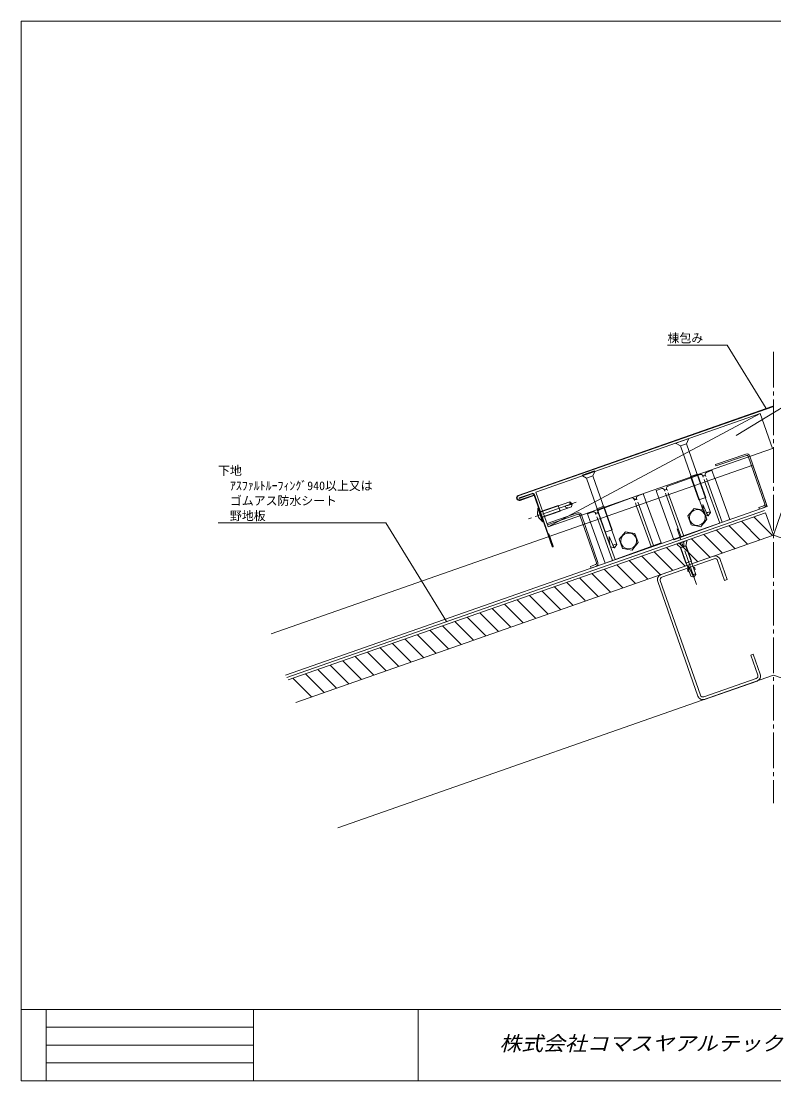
# Model space of a CAD drawing. Units: millimetres, scale not verified. Extents: x -567 to 1804, y -2125 to 401.
# Drawn here: x 670 to 1239, y -1263 to -461 of the extents above; entities that cross this region are included whole.
import ezdxf
from ezdxf.enums import TextEntityAlignment as Align

# ---------------------------------------------------------------- set-up
doc = ezdxf.new("R2010")
doc.units = ezdxf.units.MM
doc.header["$LTSCALE"] = 3
doc.linetypes.add('CHAIN2', pattern=[12, 9, -1, 1, -1])
doc.linetypes.add('DASHED1', pattern=[1.8, 1.2, -0.6])
doc.layers.add('0-0_0', color=7, linetype='Continuous', lineweight=18)
doc.layers.add('0-6_LAYER008', color=4, linetype='Continuous', lineweight=18)
doc.styles.add('HG丸ｺﾞｼｯｸM-PRO', font='')
doc.styles.add('ＭＳ ゴシック', font='')
doc.styles.get('HG丸ｺﾞｼｯｸM-PRO').set_extended_font_data('HG丸ｺﾞｼｯｸM-PRO')
doc.styles.get('ＭＳ ゴシック').set_extended_font_data('MS Gothic')

# ---------------------------------------------------------------- blocks, each defined once
blk = doc.blocks.new('GROUP_3(4)')
at = {"layer": '0-6_LAYER008', "color": 7}
blk.add_lwpolyline([(-9.49, -93.947), (-14.776, -78.845), (-12.888, -78.184), (-7.603, -93.286)], dxfattribs=at)
blk = doc.blocks.new('GROUP_4(4)')
at = {"layer": '0-6_LAYER008', "color": 7}
blk.add_lwpolyline([(-37.995, -6.451), (-32.709, -21.553), (-34.597, -22.214)], dxfattribs=at)

msp = doc.modelspace()

# ---------------------------------------------------------------- linework, layer by layer
at = {"layer": '0-0_0', "color": 4}
for p, q in [((1158.869, -706.049), (1203.96, -706.049)), ((1233.489, -754.165), (1203.96, -706.049)), ((1194.774, -807.356), (1194.719, -807.358)), ((1142.785, -825.063), (1142.73, -825.065)), ((1158.54, -821.741), (1158.48, -821.632)), ((1232.365, -831.132), (870.742, -957.7)), ((1233.026, -833.019), (871.611, -959.515)), ((1238.972, -850.009), (1233.026, -833.019)), ((1238.972, -850.009), (1244.919, -833.019)), ((818.669, -840.584), (945.769, -840.584)), ((991.671, -915.375), (945.769, -840.584)), ((1106.551, -839.448), (1106.491, -839.339)), ((1228.85, -853.552), (1214.724, -839.425)), ((1237.986, -849.96), (1224.152, -836.125)), ((877.557, -976.504), (1238.972, -850.009)), ((1200.566, -863.451), (1186.44, -849.325)), ((1209.994, -860.151), (1195.868, -846.025)), ((1219.422, -856.851), (1205.296, -842.725)), ((1600.388, -976.504), (1238.972, -850.009)), ((1181.71, -870.051), (1167.583, -855.924)), ((1191.138, -866.751), (1177.012, -852.624)), ((1153.426, -879.95), (1139.299, -865.824)), ((1162.854, -876.65), (1148.727, -862.524)), ((1172.282, -873.351), (1158.155, -859.224)), ((1134.569, -886.55), (1120.443, -872.423)), ((1143.997, -883.25), (1129.871, -869.124)), ((1115.713, -893.15), (1101.587, -879.023)), ((1125.141, -889.85), (1111.015, -875.723)), ((1087.429, -903.049), (1073.303, -888.923)), ((1096.565, -899.457), (1082.731, -885.623)), ((1106.285, -896.449), (1092.159, -882.323)), ((1068.573, -909.649), (1054.446, -895.522)), ((1078.001, -906.349), (1063.874, -892.222)), ((1040.288, -919.548), (1026.162, -905.422)), ((1049.717, -916.248), (1035.59, -902.122)), ((1059.145, -912.948), (1045.018, -898.822)), ((1021.432, -926.148), (1007.306, -912.021)), ((1030.86, -922.848), (1016.734, -908.722)), ((993.148, -936.047), (979.022, -921.921)), ((1002.576, -932.747), (988.45, -918.621)), ((1012.004, -929.448), (997.878, -915.321)), ((974.292, -942.647), (960.165, -928.521)), ((983.72, -939.347), (969.594, -925.221)), ((955.436, -949.247), (941.309, -935.12)), ((964.864, -945.947), (950.737, -931.82)), ((927.151, -959.146), (913.025, -945.02)), ((936.58, -955.846), (922.453, -941.72)), ((946.008, -952.546), (931.881, -938.42)), ((908.295, -965.746), (894.169, -951.619)), ((917.723, -962.446), (903.597, -948.32)), ((889.439, -972.345), (875.313, -958.219)), ((898.867, -969.046), (884.741, -954.919))]:
    msp.add_line(p, q, dxfattribs=at)
at = {"layer": '0-0_0', "color": 4, "linetype": 'CHAIN2'}
for p, q in [((1238.972, -711.276), (1238.972, -1052.827)), ((1089.768, -825.011), (1053.595, -837.671)), ((1180.884, -887.315), (1166.128, -845.154))]:
    msp.add_line(p, q, dxfattribs=at)
at = {"layer": '0-0_0', "color": 3}
for p, q in [((1238.51, -752.408), (1045.71, -819.887)), ((1238.642, -752.785), (1045.886, -820.25)), ((1218.083, -788.53), (1195.089, -796.447)), ((1218.692, -789.541), (1195.465, -797.538)), ((1219.963, -790.161), (1232.419, -826.338)), ((1221.134, -790.018), (1233.493, -825.911)), ((1195.089, -796.447), (1195.465, -797.538)), ((1056.39, -818.268), (1046.503, -821.729)), ((1046.503, -821.729), (1046.635, -822.107)), ((1056.522, -818.646), (1046.635, -822.107)), ((1047.119, -823.208), (1057.549, -819.558)), ((1047.252, -823.586), (1057.681, -819.936)), ((1057.797, -819.26), (1071.539, -858.524)), ((1058.174, -819.127), (1071.917, -858.392)), ((1090.719, -833.107), (1067.725, -841.025)), ((1231.783, -827.614), (1227.957, -828.932)), ((1227.957, -828.932), (1228.396, -830.204)), ((1231.984, -828.969), (1228.396, -830.204)), ((1067.725, -841.025), (1068.101, -842.116)), ((1091.328, -834.118), (1068.101, -842.116)), ((1092.599, -834.738), (1105.055, -870.915)), ((1093.77, -834.595), (1106.129, -870.488)), ((1068.991, -848.821), (1068.613, -848.953)), ((1072.294, -858.26), (1068.991, -848.821)), ((1104.419, -872.192), (1100.593, -873.509)), ((1100.593, -873.509), (1101.032, -874.782)), ((1104.62, -873.546), (1101.032, -874.782))]:
    msp.add_line(p, q, dxfattribs=at)
at = {"layer": '0-0_0', "color": 33}
for p, q in [((1229.062, -757.833), (1059.167, -817.297)), ((1238.312, -784.262), (1229.062, -757.833)), ((1068.417, -843.725), (1059.167, -817.297))]:
    msp.add_line(p, q, dxfattribs=at)
at = {"layer": '0-0_0'}
for p, q in [((1174.603, -776.894), (1165.164, -780.198)), ((1174.768, -777.366), (1173.3, -780.74)), ((1174.768, -777.366), (1174.603, -776.894)), ((1165.33, -780.669), (1165.164, -780.198)), ((1168.581, -782.392), (1165.33, -780.669)), ((1173.3, -780.74), (1168.581, -782.392)), ((1186.751, -834.305), (1168.581, -782.392)), ((1191.47, -832.653), (1173.3, -780.74)), ((1103.659, -801.235), (1094.22, -804.539)), ((1103.824, -801.707), (1102.356, -805.082)), ((1103.824, -801.707), (1103.659, -801.235)), ((1192.535, -800.846), (1188.303, -802.376)), ((1194.719, -807.358), (1192.479, -800.792)), ((1094.385, -805.011), (1094.22, -804.539)), ((1097.637, -806.733), (1094.385, -805.011)), ((1102.356, -805.082), (1097.637, -806.733)), ((1115.806, -858.646), (1097.637, -806.733)), ((1120.526, -856.994), (1102.356, -805.082)), ((1159.15, -812.917), (1183.601, -804.076)), ((1176.359, -805.521), (1181.644, -803.671)), ((1176.359, -805.521), (1182.569, -823.266)), ((1181.644, -803.671), (1187.855, -821.416)), ((1194.794, -807.278), (1205.937, -838.098)), ((1152.485, -822.623), (1150.192, -816.115)), ((1150.216, -816.147), (1154.448, -814.617)), ((1187.678, -811.126), (1198.414, -840.818)), ((1189.559, -810.446), (1200.295, -840.138)), ((1084.909, -824.592), (1062.418, -832.464)), ((1107.161, -830.624), (1131.612, -821.783)), ((1140.546, -818.553), (1136.314, -820.083)), ((1142.73, -825.065), (1140.49, -818.499)), ((1142.805, -824.985), (1153.948, -855.805)), ((1152.475, -822.579), (1163.618, -853.399)), ((1158.525, -821.666), (1169.261, -851.359)), ((1160.406, -820.986), (1171.142, -850.679)), ((1187.855, -821.416), (1182.569, -823.266)), ((1060.696, -829.359), (1061.377, -829.489)), ((1064.33, -839.741), (1060.696, -829.359)), ((1064.781, -839.215), (1061.377, -829.489)), ((1086.145, -828.398), (1063.74, -836.239)), ((1077.525, -831.733), (1063.839, -836.523)), ((1082.421, -829.171), (1083.47, -829.334)), ((1086.675, -826.093), (1085.808, -826.681)), ((1100.496, -840.33), (1098.203, -833.822)), ((1098.227, -833.854), (1102.459, -832.324)), ((1105.414, -829.863), (1110.7, -828.013)), ((1105.414, -829.863), (1111.625, -847.607)), ((1110.7, -828.013), (1116.911, -845.757)), ((1135.689, -828.833), (1146.425, -858.525)), ((1137.57, -828.153), (1148.306, -857.845)), ((1188.172, -832.487), (1185.643, -826.66)), ((1191.47, -832.653), (1189.705, -835.177)), ((1060.616, -834.869), (1061.34, -834.615)), ((1060.831, -835.484), (1061.556, -835.23)), ((1061.556, -835.23), (1061.34, -834.615)), ((1064.33, -839.741), (1064.781, -839.215)), ((1100.486, -840.286), (1111.629, -871.106)), ((1106.536, -839.373), (1117.272, -869.066)), ((1108.417, -838.693), (1119.153, -868.386)), ((1163.618, -853.399), (1205.937, -838.098)), ((1186.751, -834.305), (1189.705, -835.177)), ((1116.911, -845.757), (1111.625, -847.607)), ((1111.629, -871.106), (1153.948, -855.805)), ((1117.227, -856.828), (1114.699, -851.001)), ((1120.526, -856.994), (1118.761, -859.519)), ((1173.422, -853.884), (1165.871, -856.527)), ((1166.036, -856.999), (1165.871, -856.527)), ((1169.014, -859.453), (1166.036, -856.999)), ((1168.388, -855.646), (1170.272, -859.013)), ((1170.905, -854.765), (1171.531, -858.572)), ((1173.587, -854.356), (1172.789, -858.132)), ((1173.587, -854.356), (1173.422, -853.884)), ((1115.806, -858.646), (1118.761, -859.519)), ((1153.935, -879.772), (1193.577, -865.897)), ((1168.731, -859.552), (1173.072, -858.033)), ((1172.761, -871.067), (1168.731, -859.552)), ((1176.533, -880.936), (1169.014, -859.453)), ((1180.308, -879.614), (1172.789, -858.132)), ((1177.103, -869.548), (1173.072, -858.033)), ((1194.238, -867.785), (1154.596, -881.66)), ((1172.761, -871.067), (1177.103, -869.548)), ((1177.363, -878.943), (1174.834, -873.116)), ((1202.072, -884.114), (1196.786, -869.012)), ((1176.533, -880.936), (1178.896, -881.634)), ((1180.308, -879.614), (1178.896, -881.634)), ((1181.873, -971.704), (1151.481, -884.869)), ((1153.369, -884.208), (1183.761, -971.043)), ((1238.972, -955.957), (909.36, -1071.321)), ((1186.309, -972.27), (1225.951, -958.395)), ((1226.612, -960.283), (1186.97, -974.158)), ((1238.972, -955.957), (1584.068, -1076.74)), ((669.669, -1208.85), (1803.669, -1208.85)), ((688.569, -1208.85), (688.569, -1262.85)), ((845.592, -1208.85), (845.592, -1262.85)), ((970.129, -1208.85), (970.129, -1262.85)), ((688.569, -1222.35), (845.592, -1222.35)), ((688.569, -1235.85), (845.592, -1235.85)), ((688.569, -1249.35), (845.592, -1249.35))]:
    msp.add_line(p, q, dxfattribs=at)
at = {"layer": '0-0_0', "color": 5}
for p, q in [((1223.351, -797.04), (858.896, -924.599)), ((1223.351, -797.04), (1234.253, -828.187)), ((1234.253, -828.187), (869.798, -955.747)), ((1178.944, -829.612), (1174.181, -835.263)), ((1186.219, -830.911), (1178.944, -829.612)), ((1174.181, -835.263), (1176.694, -842.213)), ((1183.969, -843.512), (1185.325, -841.903)), ((1185.325, -841.903), (1186.729, -840.237)), ((1176.694, -842.213), (1177.476, -842.353)), ((1133.336, -859.61), (1134.74, -857.944)), ((1134.74, -857.944), (1136.743, -855.568)), ((1125.487, -860.06), (1128.791, -860.65)), ((1128.791, -860.65), (1131.98, -861.219)), ((1131.98, -861.219), (1133.336, -859.61))]:
    msp.add_line(p, q, dxfattribs=at)
at = {"layer": '0-0_0', "linetype": 'DASHED1'}
for p, q in [((1187.706, -811.176), (1185.411, -804.612)), ((1189.58, -810.496), (1187.295, -804.211)), ((1158.48, -821.632), (1156.186, -815.068)), ((1160.474, -821.171), (1158.175, -814.496)), ((1135.717, -828.883), (1133.422, -822.319)), ((1137.591, -828.203), (1135.306, -821.918)), ((1106.491, -839.339), (1104.196, -832.775)), ((1108.485, -838.878), (1106.186, -832.203))]:
    msp.add_line(p, q, dxfattribs=at)
at = {"layer": '0-0_0'}
msp.add_lwpolyline([(669.669, -460.95), (1803.669, -460.95), (1803.669, -1262.85), (669.669, -1262.85)], close=True, dxfattribs=at)
at = {"layer": '0-0_0', "color": 4}
msp.add_lwpolyline([(1254.405, -770.907), (1277.042, -734.023), (1210.869, -774.45)], dxfattribs=at)
at = {"layer": '0-0_0', "color": 33}
msp.add_lwpolyline([(1238.312, -784.262), (1068.417, -843.725), (1229.062, -757.833)], dxfattribs=at)
at = {"layer": '0-0_0'}
for points in [[(1086.145, -828.398), (1086.675, -826.093), (1084.909, -824.592)], [(1077.525, -831.733), (1076.005, -827.391), (1062.319, -832.181)], [(1174.696, -875.687), (1173.911, -875.962), (1174.549, -877.787), (1175.334, -877.512)], [(1178.471, -874.366), (1179.257, -874.091), (1179.895, -875.916), (1179.11, -876.191)]]:
    msp.add_lwpolyline(points, dxfattribs=at)
at = {"layer": '0-0_0', "color": 5}
for points in [[(1186.729, -840.237), (1188.732, -837.861), (1186.219, -830.911)], [(1126.955, -847.319), (1122.192, -852.97), (1124.705, -859.92), (1125.487, -860.06)], [(1136.743, -855.568), (1134.23, -848.618), (1126.955, -847.319)], [(1177.476, -842.353), (1180.78, -842.943), (1183.969, -843.512)]]:
    msp.add_lwpolyline(points, dxfattribs=at)
at = {"layer": '0-0_0', "color": 3}
for centre, radius, start, end in [((1238.972, -753.729), 1.4, 70.70995, 109.29005), ((1238.972, -753.729), 1, 70.70995, 109.29005), ((1218.864, -790.799), 2.4, 19, 109), ((1219.017, -790.486), 1, 19, 109), ((1046.587, -821.693), 2.007, 115.89881, 289.34311), ((1046.587, -821.693), 1.607, 115.89881, 289.34311), ((1056.853, -819.59), 1.4, 19.29005, 109.29005), ((1056.853, -819.59), 1, 19.29005, 109.29005), ((1231.202, -826.7), 2.4, 289, 19), ((1091.5, -835.376), 2.4, 19, 109), ((1231.457, -826.669), 1, 289, 19), ((1091.653, -835.064), 1, 19, 109), ((1071.917, -858.392), 0.4, 199.29005, 19.29005), ((1104.093, -871.246), 1, 289, 19), ((1103.838, -871.277), 2.4, 289, 19)]:
    msp.add_arc(centre, radius, start, end, dxfattribs=at)
at = {"layer": '0-0_0'}
for centre, radius, start, end in [((1184.111, -805.487), 1.5, 41.47428, 109.87795), ((1141.146, -845.19), 60, 42.31986, 42.74011), ((1186.292, -804.167), 1, 218.69915, 1.04966), ((1247.234, -806.833), 60, 177.01579, 177.43605), ((1188.813, -803.787), 1.5, 109.87795, 178.28162), ((1154.958, -816.028), 1.5, 41.47428, 109.87795), ((1111.993, -855.73), 60, 42.31986, 42.74011), ((1157.139, -814.707), 1, 218.69915, 1.04966), ((1218.081, -817.373), 60, 177.01579, 177.43605), ((1159.66, -814.328), 1.5, 109.87795, 178.28162), ((1086.572, -825.114), 1.744, 162.60427, 243.98851), ((1132.122, -823.194), 1.5, 41.47428, 109.87795), ((1089.157, -862.896), 60, 42.31986, 42.74011), ((1134.303, -821.874), 1, 218.69915, 1.04966), ((1195.245, -824.54), 60, 177.01579, 177.43605), ((1136.824, -821.494), 1.5, 109.87795, 178.28162), ((1067.109, -833.022), 6.743, 165.1394, 234.91167), ((1072.717, -830.978), 12.13, 172.32676, 181.48654), ((1082.609, -828.32), 0.871, 103.16163, 257.57326), ((1082.225, -818.99), 8.484, 271.25186, 294.97744), ((1102.969, -833.735), 1.5, 41.47428, 109.87795), ((1060.004, -873.437), 60, 42.31986, 42.74011), ((1105.15, -832.414), 1, 218.69915, 1.04966), ((1166.092, -835.08), 60, 177.01579, 177.43605), ((1107.671, -832.035), 1.5, 109.87795, 178.28162), ((1210.305, -827.415), 24.674, 178.64578, 191.41702), ((1196.207, -829.69), 8.508, 199.1886, 220.15893), ((1190.455, -835.389), 2.918, 69.65005, 132.69729), ((1072.717, -830.978), 12.13, 218.56453, 226.25334), ((1139.361, -851.756), 24.674, 178.64578, 191.41702), ((1125.263, -854.031), 8.508, 199.1886, 220.15893), ((1119.511, -859.73), 2.918, 69.65005, 132.69729), ((1167.864, -858.054), 2.111, 68.55755, 150.02254), ((1170.241, -856.906), 1.802, 65.54816, 153.03193), ((1172.823, -856.342), 2.128, 68.95838, 149.62171), ((1194.899, -869.673), 4, 19.29, 109.29009), ((1199.501, -873.7), 24.674, 178.64578, 186.58242), ((1194.899, -869.673), 2, 19.29, 109.29009), ((1155.256, -883.547), 4, 109.29, 199.29009), ((1155.256, -883.547), 2, 109.29, 199.29009), ((1185.399, -876.147), 8.508, 199.1886, 220.15893), ((1179.429, -881.555), 2.131, 65.62874, 137.13362), ((1225.291, -956.508), 2, 289.28991, 19.29005), ((1225.291, -956.508), 4, 289.29, 19.29005), ((1185.649, -970.382), 4, 199.29, 289.29009), ((1185.649, -970.382), 2, 199.28991, 289.29019)]:
    msp.add_arc(centre, radius, start, end, dxfattribs=at)
at = {"layer": '0-0_0', "color": 2}
for centre in [(1186.292, -804.167), (1157.139, -814.707), (1134.303, -821.874), (1105.15, -832.414)]:
    msp.add_arc(centre, 1, 218.69915, 1.05675, dxfattribs=at)
at = {"layer": '0-0_0', "color": 5}
for centre, start, end in [((1181.457, -836.562), 320.4158, 245.3401), ((1181.457, -836.562), 245.3401, 320.4158), ((1129.467, -854.269), 320.4158, 245.3401), ((1129.467, -854.269), 245.3401, 320.4158)]:
    msp.add_arc(centre, 6, start, end, dxfattribs=at)

# ---------------------------------------------------------------- block references
at = {"layer": '0-0_0'}
for name in ['GROUP_4(4)', 'GROUP_3(4)']:
    msp.add_blockref(name, (1236.669, -861.9), dxfattribs=at)

# ---------------------------------------------------------------- texts
at = {"layer": '0-0_0', "style": 'ＭＳ ゴシック'}
for s, p in [('棟包み', (1158.869, -706.049)), ('下地', (818.669, -806.429)), ('\u3000ｱｽﾌｧﾙﾄﾙｰﾌｨﾝｸﾞ940以上又は', (818.669, -817.814)), ('\u3000ゴムアス防水シート', (818.669, -829.199)), ('\u3000野地板', (818.669, -840.584))]:
    msp.add_text(s, height=6.598, dxfattribs=at).set_placement(p, align=Align.BOTTOM_LEFT)
at = {"layer": '0-0_0', "color": 3, "style": 'HG丸ｺﾞｼｯｸM-PRO', "oblique": 15, "width": 1.1}
msp.add_text('株式会社コマスヤアルテック', height=11, dxfattribs=at).set_placement((1031.661, -1243.35), align=Align.BOTTOM_LEFT)

doc.saveas('drawing.dxf')
